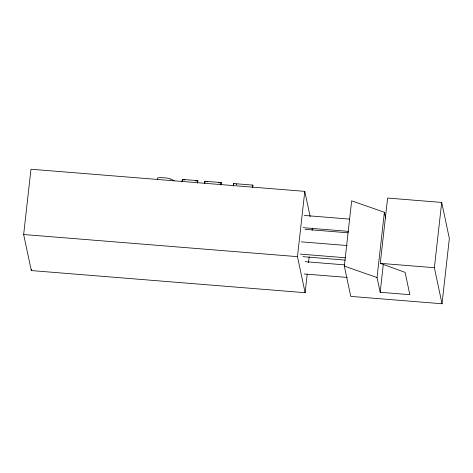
<?xml version="1.0" encoding="UTF-8"?>
<svg xmlns="http://www.w3.org/2000/svg" width="473" height="473" viewBox="0 0 473 473"><rect width="100%" height="100%" fill="white"/><g stroke="black" fill="none" stroke-linecap="round" stroke-linejoin="round"><path stroke-width="0.71" d="M307.178 274.364L305.12 292.704L31.301 270.568L23.65 234.519L30.976 169.233L304.789 191.364L310.146 216.599M31.301 270.568L31.466 269.102M182.052 181.573L182.3 179.397L197.809 180.651L197.625 183.11M182.111 181.857L182.359 179.681M197.566 182.826L197.809 180.651M204.667 183.4L204.91 181.224L221.133 182.537L220.95 184.996M204.809 182.956L204.91 181.224M220.891 184.712L221.133 182.537M233.437 185.729L233.68 183.554L252.842 185.103L252.659 187.556M233.496 186.007L233.68 183.554M252.6 187.278L252.842 185.103M305.12 292.704L297.47 256.65L304.789 191.364M308.491 262.627L309.147 256.756M312.109 230.351L312.357 228.152M384.372 212.276L377.052 277.562L380.174 292.29L409.837 294.691L405.101 272.377L380.28 263.343L387.606 198.057L441.699 202.432L449.35 238.481L442.024 303.767L350.753 296.394L344.332 266.122L351.652 200.836L384.372 212.276L385.714 218.591M380.174 292.29L383.301 264.419M442.024 303.767L434.38 267.718L441.699 202.432M195.166 180.869L197.868 180.934M218.36 182.749L221.193 182.82M252.18 185.345L252.907 185.381M304.222 215.434L349.446 219.088M303.217 227.702L348.447 231.356M305.15 229.328L348.252 232.817M301.26 241.839L347.217 245.552M300.254 254.102L345.485 257.761M302.868 256.673L345.243 260.097M23.65 234.519L297.47 256.65M380.28 263.343L434.38 267.718M305.191 261.687L344.581 264.868M304.186 273.956L347.229 277.432M183.187 179.758L184.813 179.971M236.234 184.127L236.624 184.198M344.332 266.122L377.052 277.562M170.765 179.101L169.358 178.628A9.206 2.814 6.4 0 0 166.171 177.919L159.661 177.564A5.546 1.697 6.4 0 0 158.745 177.7L157.539 178.12A4.281 1.307 6.4 0 0 157.219 178.611L157.42 179.048M170.759 179.101A12.883 3.938 6.4 0 1 174.23 180.905M233.739 183.831A15.775 4.825 6.4 0 1 233.975 183.855M236.606 184.216A2.596 0.792 6.4 0 1 236.778 184.251M206.932 181.78A9.697 2.962 6.4 0 1 207.452 181.869"/></g></svg>
